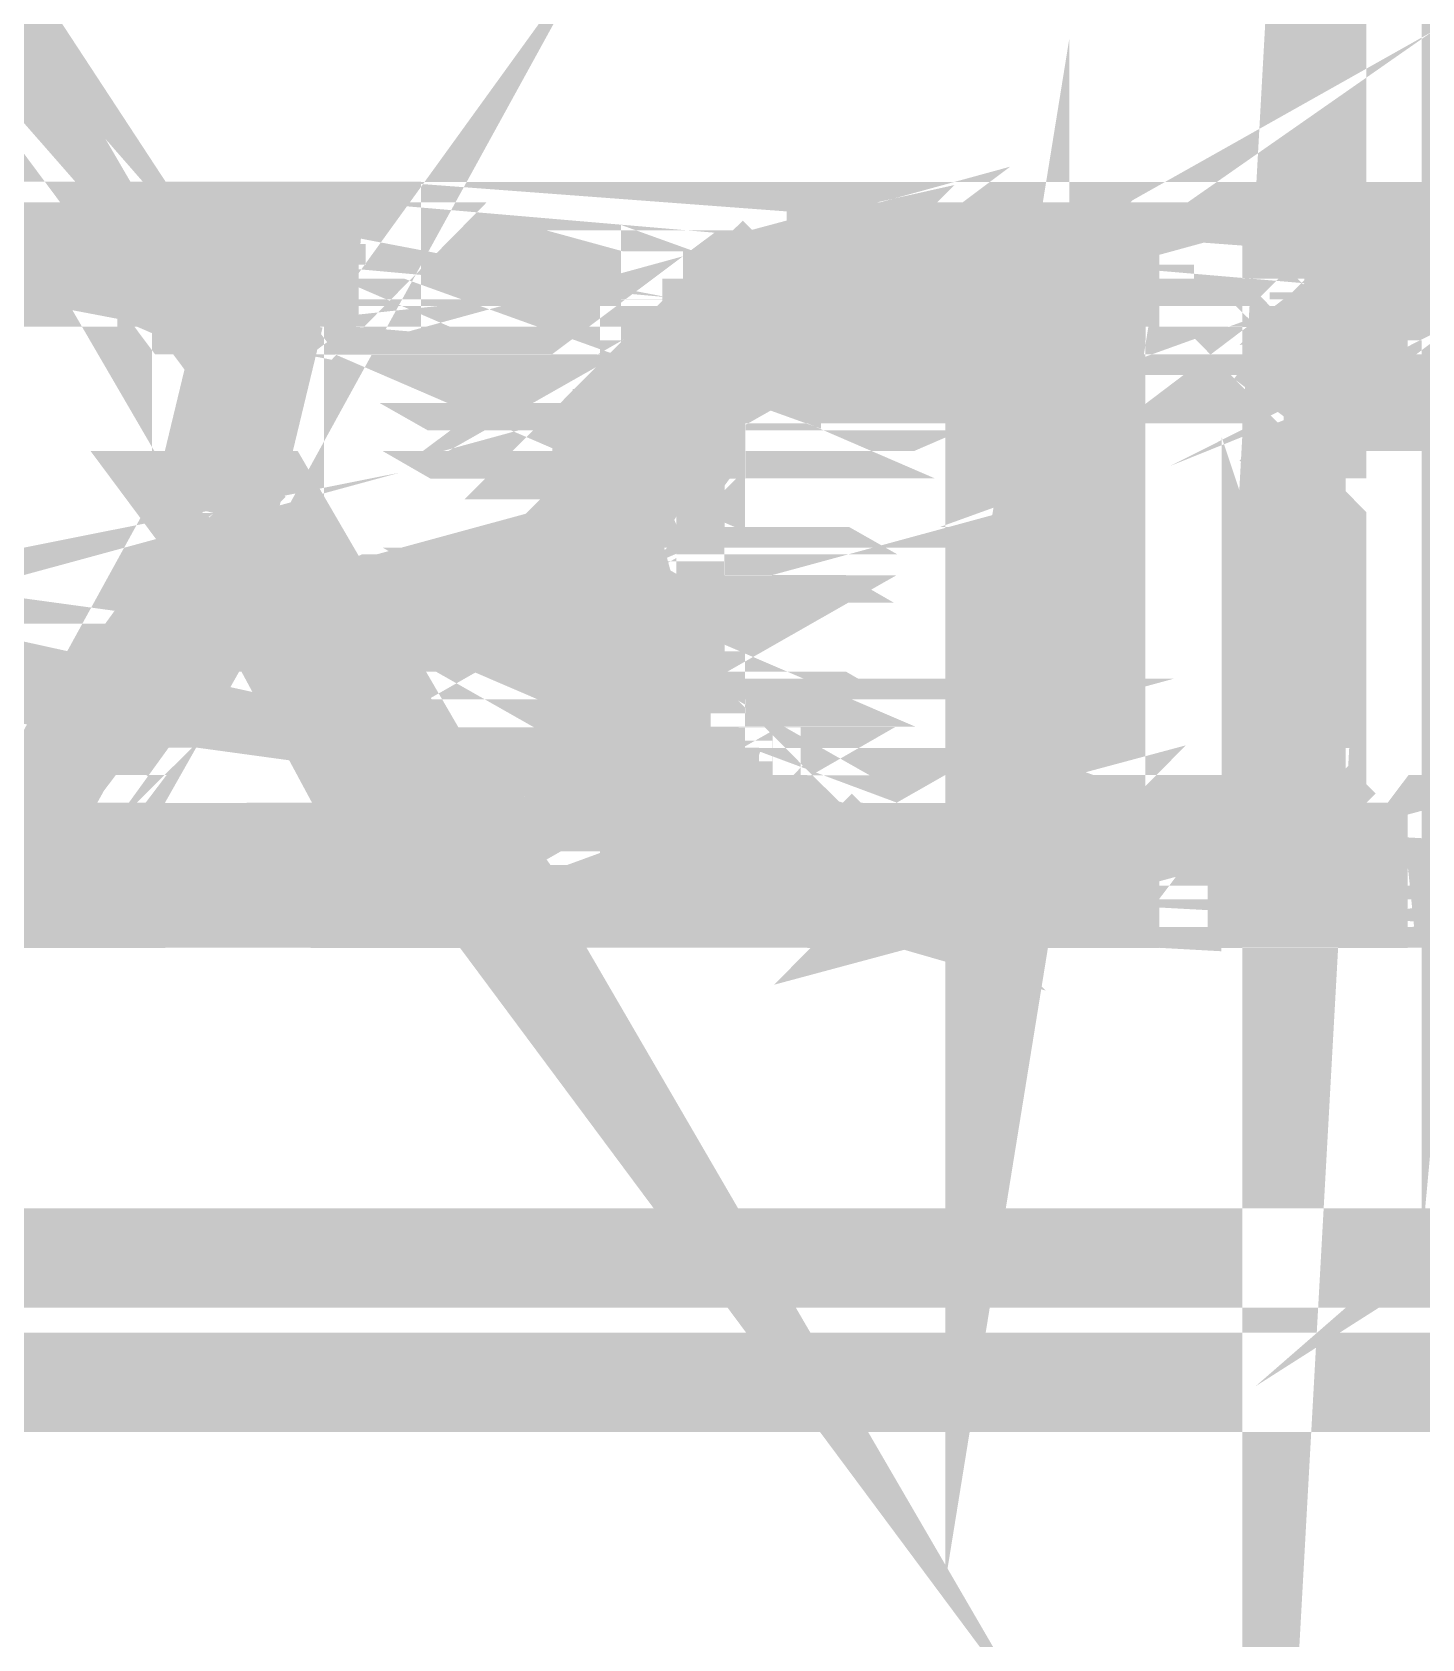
# Model space of a CAD drawing. Header units: inches. Extents: x -524 to 1067, y -71 to 1110.
# Drawn here: x 704.61 to 717.57, y 120.32 to 135.31 of the extents above; entities that cross this region are included whole.
import ezdxf

# ---------------------------------------------------------------- set-up
doc = ezdxf.new("R2010")
doc.units = ezdxf.units.IN
doc.header["$MEASUREMENT"] = 0
doc.layers.add('H', color=7, linetype='Continuous')
doc.layers.add('P', color=7, linetype='Continuous')

msp = doc.modelspace()

# ---------------------------------------------------------------- hatches: boundary and pattern name
at = {"layer": 'H', "linetype": 'Continuous'}
for points in [[(705.404, 133.142), (705.404, 133.335), (707.721, 133.142), (705.404, 133.142)], [(707.721, 133.142), (705.404, 133.335), (707.721, 133.335), (707.721, 133.142)], [(717.441, 133.142), (717.7, 133.335), (719.309, 133.335), (719.503, 133.142), (717.441, 133.142)], [(706.82, 132.624), (706.305, 132.883), (706.112, 132.883), (705.852, 133.142), (707.462, 133.142), (707.272, 132.883), (707.013, 132.883), (706.82, 132.624)], [(711.389, 132.883), (712.356, 133.142), (712.356, 132.883), (711.389, 132.883)], [(711.389, 132.883), (712.356, 133.142), (712.616, 133.142), (711.389, 132.883)], [(711.389, 132.883), (711.648, 133.142), (712.616, 133.142), (711.389, 132.883)], [(713.517, 132.883), (713.258, 133.142), (714.933, 133.142), (714.933, 132.883), (713.517, 132.883)], [(716.733, 132.624), (716.733, 132.883), (716.992, 132.883), (717.185, 133.142), (717.7, 133.142), (717.441, 132.883), (717.185, 132.883), (717.185, 132.624), (716.733, 132.624)], [(706.305, 132.624), (706.305, 132.883), (706.82, 132.624), (706.305, 132.624)], [(710.94, 132.624), (711.199, 132.883), (711.648, 132.883), (711.648, 132.624), (711.389, 132.624), (711.389, 132.434), (711.199, 132.434), (711.199, 132.175), (710.488, 132.434), (710.747, 132.434), (710.747, 132.624), (710.94, 132.624)], [(713.707, 132.434), (713.707, 132.883), (714.415, 132.883), (714.415, 132.434), (713.707, 132.434)], [(708.429, 127.988), (706.564, 130.565), (706.305, 130.759), (706.82, 132.624), (706.82, 130.759), (708.429, 127.988)], [(706.305, 130.759), (706.305, 132.624), (706.82, 132.624), (706.305, 130.759)], [(716.543, 131.916), (716.543, 132.434), (716.733, 132.624), (716.992, 132.624), (716.992, 132.434), (716.733, 132.434), (716.733, 131.916), (716.543, 131.916)], [(710.488, 131.916), (710.488, 132.434), (711.199, 132.175), (710.94, 132.175), (710.488, 131.916)], [(713.707, 127.988), (714.415, 132.434), (714.415, 127.988), (713.707, 127.988)], [(713.707, 127.988), (713.707, 132.434), (714.415, 132.434), (713.707, 127.988)], [(710.298, 131.726), (710.298, 131.916), (710.488, 131.916), (710.94, 132.175), (710.94, 131.916), (710.747, 131.916), (710.747, 131.467), (710.488, 131.273), (710.488, 130.306), (709.78, 130.306), (709.78, 130.565), (710.039, 130.759), (710.039, 131.467), (710.298, 131.726)], [(716.543, 131.467), (716.284, 131.726), (716.543, 131.916), (716.543, 131.467)], [(716.284, 131.467), (716.284, 131.726), (716.543, 131.467), (716.284, 131.467)], [(716.284, 127.798), (716.284, 131.467), (716.543, 131.467), (716.543, 127.988), (716.284, 127.798)], [(704.955, 128.247), (706.305, 130.759), (706.564, 130.565), (705.144, 127.988), (704.955, 127.988), (704.955, 127.798), (704.695, 127.798), (704.695, 127.988), (704.955, 128.247)], [(707.915, 127.798), (707.915, 127.988), (706.564, 130.565), (708.429, 127.988), (707.915, 127.798)], [(709.78, 129.857), (709.78, 130.116), (710.488, 130.306), (710.488, 129.149), (710.747, 129.149), (710.747, 128.7), (710.94, 128.7), (710.94, 128.507), (711.199, 128.247), (710.488, 128.247), (710.488, 128.507), (710.298, 128.507), (710.298, 128.955), (710.039, 128.955), (710.039, 129.857), (709.78, 129.857)], [(709.78, 130.116), (709.78, 130.306), (710.488, 130.306), (709.78, 130.116)], [(710.94, 127.798), (710.94, 127.988), (710.747, 127.988), (710.747, 128.247), (711.199, 128.247), (711.199, 127.988), (711.389, 127.988), (711.648, 127.798), (710.94, 127.798)], [(707.915, 127.539), (707.915, 127.798), (708.429, 127.988), (708.429, 127.798), (708.623, 127.798), (708.623, 127.539), (707.915, 127.539)], [(713.707, 127.798), (713.707, 127.988), (714.415, 127.798), (713.707, 127.798)], [(714.415, 127.798), (713.707, 127.988), (714.415, 127.988), (714.415, 127.798)], [(716.284, 127.798), (716.543, 127.988), (716.733, 127.798), (716.284, 127.798)], [(704.502, 127.539), (705.144, 127.798), (705.144, 127.539), (704.502, 127.539)], [(704.502, 127.539), (704.502, 127.798), (705.144, 127.798), (704.502, 127.539)], [(711.389, 127.539), (711.199, 127.798), (711.908, 127.798), (712.097, 127.539), (711.389, 127.539)], [(713.517, 127.539), (714.415, 127.798), (714.674, 127.539), (713.517, 127.539)], [(713.517, 127.539), (713.707, 127.798), (714.415, 127.798), (713.517, 127.539)], [(716.09, 127.539), (716.733, 127.798), (716.733, 127.539), (716.09, 127.539)], [(716.09, 127.539), (716.284, 127.798), (716.733, 127.798), (716.09, 127.539)], [(703.987, 127.346), (703.987, 127.539), (705.852, 127.539), (705.852, 127.346), (703.987, 127.346)], [(707.272, 127.346), (707.272, 127.539), (709.137, 127.539), (709.137, 127.346), (707.272, 127.346)], [(711.908, 127.346), (711.908, 127.539), (715.123, 127.346), (711.908, 127.346)], [(715.123, 127.346), (711.908, 127.539), (715.123, 127.539), (715.123, 127.346)], [(715.576, 127.346), (715.576, 127.539), (717.441, 127.539), (717.441, 127.346), (715.576, 127.346)]]:
    msp.add_hatch(color=256, dxfattribs=at).paths.add_polyline_path(points)

# ---------------------------------------------------------------- linework, layer by layer
at = {"layer": 'P'}
for points, const_width in [([(718.342, 138.679), (718.152, 136.616), (718.152, 136.81)], 1.161), ([(703.02, 141.511), (701.411, 139.642), (702.827, 141.704)], 1.157), ([(700.06, 141.704), (699.611, 141.704), (701.411, 139.642), (700.06, 141.704)], 1.157), ([(727.164, 136.616), (728.065, 137.069), (727.423, 136.81)], 1.161), ([(701.67, 139.387), (701.217, 139.128), (703.02, 137.069), (701.67, 139.387)], 1.157), ([(718.152, 136.361), (718.795, 136.81), (718.342, 136.361), (718.152, 136.361)], 1.161), ([(693.301, 136.616), (694.264, 136.361), (693.556, 136.616)], 1.161), ([(718.795, 136.81), (718.342, 136.361), (718.795, 136.616)], 1.161), ([(706.564, 130.565), (704.889, 128.247), (706.305, 130.824)], 1.157), ([(713.707, 132.434), (714.415, 132.434), (713.707, 132.434), (714.415, 132.434), (713.707, 128.054), (713.707, 132.434)], 1.157), ([(711.199, 132.883), (711.648, 132.883), (710.94, 132.689), (711.199, 132.883)], 1.161), ([(698.644, 133.142), (700.768, 133.142), (698.644, 133.335)], 1.161), ([(707.655, 133.142), (705.404, 133.335), (707.655, 133.335), (707.655, 133.142)], 1.161), ([(705.404, 133.335), (707.655, 133.142), (705.404, 133.335)], 1.161), ([(719.503, 133.142), (717.441, 133.142), (719.244, 133.335)], 1.157), ([(726.003, 133.335), (723.43, 133.335), (726.003, 133.142)], 1.157), ([(717.441, 133.142), (719.244, 133.335), (717.634, 133.335), (717.441, 133.142)], 1.157), ([(719.05, 133.335), (717.893, 133.335), (717.634, 133.335)], 1.161), ([(719.244, 133.335), (717.634, 133.335), (719.05, 133.335), (719.244, 133.335)], 1.157), ([(717.634, 133.335), (719.05, 133.335)], 1.157), ([(719.05, 133.335), (717.893, 133.335), (717.893, 133.335)], 1.161), ([(719.05, 133.335), (719.05, 133.335), (717.893, 133.335)], 1.161), ([(717.893, 133.335), (719.05, 133.335)], 1.157), ([(717.893, 133.335), (719.05, 133.335)], 1.157), ([(712.55, 133.142), (711.389, 132.883), (711.648, 133.142)], 1.161), ([(707.462, 133.142), (705.852, 133.142), (707.207, 132.883), (707.462, 133.142)], 1.161), ([(705.597, 133.142), (705.404, 133.142)], 1.161), ([(705.404, 133.142), (707.655, 133.142), (705.597, 133.142)], 1.157), ([(705.597, 133.142), (707.655, 133.142)], 1.161), ([(707.462, 133.142), (705.597, 133.142)], 1.161), ([(707.462, 133.142), (705.852, 133.142), (705.597, 133.142)], 1.161), ([(707.655, 133.142), (705.597, 133.142)], 1.157), ([(705.597, 133.142), (707.462, 133.142)], 1.157), ([(705.597, 133.142), (707.462, 133.142)], 1.157), ([(705.852, 133.142), (707.207, 132.883)], 1.161), ([(707.207, 132.883), (706.046, 132.883), (705.852, 133.142)], 1.157), ([(707.462, 133.142), (707.462, 133.142)], 1.161), ([(712.356, 133.142), (711.389, 132.883), (712.356, 133.142)], 1.161), ([(712.55, 133.142), (711.389, 132.883), (712.55, 133.142)], 1.161), ([(711.648, 133.142), (715.123, 133.142)], 1.161), ([(711.648, 133.142), (715.123, 133.142), (713.258, 133.142), (711.648, 133.142)], 1.161), ([(711.648, 133.142), (715.123, 133.142), (711.842, 133.142)], 1.161), ([(713.258, 133.142), (712.805, 133.142), (711.648, 133.142)], 1.161), ([(712.805, 133.142), (711.648, 133.142)], 1.161), ([(715.123, 133.142), (711.648, 133.142)], 1.157), ([(711.842, 133.142), (711.648, 133.142)], 1.157), ([(711.648, 133.142), (713.258, 133.142)], 1.157), ([(711.648, 133.142), (712.55, 133.142), (712.805, 133.142)], 1.157), ([(711.648, 133.142), (712.55, 133.142)], 1.157), ([(715.123, 133.142), (711.842, 133.142)], 1.161), ([(711.842, 133.142), (712.097, 133.142), (715.123, 133.142)], 1.157), ([(715.123, 133.142), (712.097, 133.142), (712.097, 133.142)], 1.161), ([(712.097, 133.142), (715.123, 133.142)], 1.157), ([(715.123, 133.142), (712.356, 133.142)], 1.161), ([(715.123, 133.142), (712.55, 133.142), (712.356, 133.142)], 1.161), ([(712.356, 133.142), (715.123, 133.142)], 1.157), ([(712.356, 133.142), (715.123, 133.142)], 1.157), ([(715.123, 133.142), (712.55, 133.142)], 1.161), ([(712.55, 133.142), (712.805, 133.142), (715.123, 133.142)], 1.157), ([(715.123, 133.142), (712.805, 133.142)], 1.161), ([(712.805, 133.142), (715.123, 133.142)], 1.157), ([(715.123, 133.142), (713.258, 133.142)], 1.161), ([(714.868, 133.142), (713.258, 133.142), (713.258, 133.142), (714.868, 133.142)], 1.161), ([(713.258, 133.142), (714.868, 132.883)], 1.161), ([(713.258, 133.142), (714.868, 132.883)], 1.161), ([(713.451, 132.883), (713.258, 133.142)], 1.161), ([(713.258, 133.142), (714.868, 133.142), (715.123, 133.142)], 1.157), ([(713.258, 133.142), (714.868, 133.142)], 1.157), ([(714.868, 132.883), (714.868, 133.142)], 1.157), ([(719.758, 133.142), (718.795, 133.142), (719.758, 132.883)], 1.161), ([(715.123, 133.142), (715.123, 133.142)], 1.161), ([(717.634, 133.142), (717.185, 133.142), (717.441, 132.883)], 1.161), ([(716.992, 132.883), (717.185, 133.142)], 1.161), ([(717.893, 133.142), (717.185, 133.142)], 1.161), ([(717.185, 133.142), (717.441, 132.883)], 1.161), ([(718.342, 133.142), (717.185, 133.142)], 1.161), ([(718.152, 133.142), (717.185, 133.142)], 1.161), ([(717.893, 133.142), (717.185, 133.142), (717.185, 133.142), (717.893, 133.142)], 1.161), ([(718.342, 133.142), (717.185, 133.142)], 1.161), ([(717.441, 133.142), (717.185, 133.142)], 1.161), ([(717.185, 133.142), (717.893, 133.142)], 1.157), ([(717.185, 133.142), (718.342, 133.142)], 1.157), ([(717.185, 133.142), (717.893, 133.142), (718.152, 133.142)], 1.157), ([(717.185, 133.142), (717.893, 133.142)], 1.157), ([(717.185, 133.142), (717.893, 133.142)], 1.157), ([(717.185, 133.142), (719.503, 133.142)], 1.157), ([(717.185, 133.142), (719.503, 133.142), (717.441, 133.142)], 1.157), ([(717.441, 133.142), (719.503, 133.142), (719.503, 133.142), (717.441, 133.142)], 1.161), ([(717.441, 133.142), (717.441, 133.142)], 1.161), ([(717.441, 132.883), (717.634, 133.142)], 1.157), ([(719.503, 133.142), (717.441, 133.142)], 1.157), ([(719.503, 133.142), (717.441, 133.142)], 1.157), ([(717.893, 133.142), (717.893, 133.142)], 1.161), ([(707.013, 132.883), (706.305, 132.883), (706.754, 132.689)], 1.157), ([(706.046, 132.883), (707.013, 132.883), (707.207, 132.883)], 1.161), ([(706.046, 132.883), (707.013, 132.883)], 1.161), ([(706.046, 132.883), (706.046, 132.883)], 1.161), ([(706.046, 132.883), (707.013, 132.883), (707.013, 132.883), (706.046, 132.883)], 1.161), ([(706.046, 132.883), (706.046, 132.883)], 1.161), ([(706.046, 132.883), (707.013, 132.883), (707.013, 132.883), (706.046, 132.883)], 1.161), ([(706.305, 132.883), (706.046, 132.883)], 1.161), ([(707.207, 132.883), (706.046, 132.883)], 1.157), ([(707.013, 132.883), (706.046, 132.883)], 1.157), ([(707.013, 132.883), (706.046, 132.883)], 1.157), ([(707.013, 132.883), (706.046, 132.883)], 1.157), ([(707.013, 132.883), (706.046, 132.883)], 1.157), ([(706.305, 132.883), (706.754, 132.689), (706.305, 132.883)], 1.157), ([(707.013, 132.883), (706.305, 132.883)], 1.157), ([(706.754, 132.689), (707.013, 132.883)], 1.161), ([(714.415, 132.883), (713.707, 132.883), (714.415, 132.689)], 1.157), ([(713.707, 132.883), (714.415, 132.689), (713.707, 132.689), (713.707, 132.883)], 1.157), ([(711.648, 132.883), (710.94, 132.689)], 1.161), ([(711.199, 132.883), (712.097, 132.883)], 1.161), ([(711.199, 132.883), (711.842, 132.883)], 1.161), ([(711.199, 132.883), (711.842, 132.883)], 1.161), ([(711.199, 132.883), (711.199, 132.883)], 1.161), ([(711.199, 132.883), (711.648, 132.883), (711.842, 132.883)], 1.161), ([(712.097, 132.883), (711.199, 132.883)], 1.157), ([(712.097, 132.883), (711.199, 132.883)], 1.157), ([(711.842, 132.883), (711.199, 132.883)], 1.157), ([(711.842, 132.883), (711.199, 132.883)], 1.157), ([(712.097, 132.883), (711.199, 132.883), (711.389, 132.883)], 1.157), ([(711.389, 132.883), (712.097, 132.883)], 1.161), ([(711.389, 132.883), (712.097, 132.883)], 1.161), ([(712.356, 132.883), (711.389, 132.883)], 1.157), ([(711.648, 132.689), (711.648, 132.883)], 1.161), ([(711.842, 132.883), (712.097, 132.883)], 1.157), ([(712.097, 132.883), (712.356, 132.883)], 1.157), ([(713.451, 132.883), (714.608, 132.883), (714.868, 132.883)], 1.161), ([(713.451, 132.883), (714.608, 132.883)], 1.161), ([(713.707, 132.883), (713.451, 132.883)], 1.161), ([(714.868, 132.883), (713.451, 132.883)], 1.157), ([(714.868, 132.883), (713.451, 132.883)], 1.157), ([(713.707, 132.883), (714.415, 132.883)], 1.161), ([(713.707, 132.883), (713.707, 132.883), (714.415, 132.883), (713.707, 132.883)], 1.161), ([(713.707, 132.883), (714.415, 132.883)], 1.161), ([(714.415, 132.883), (713.707, 132.883)], 1.157), ([(714.415, 132.883), (713.707, 132.883)], 1.157), ([(714.415, 132.883), (713.707, 132.883)], 1.157), ([(714.415, 132.883), (714.608, 132.883), (713.707, 132.883)], 1.157), ([(714.608, 132.883), (713.707, 132.883)], 1.157), ([(714.415, 132.689), (714.415, 132.883)], 1.161), ([(716.992, 132.883), (716.733, 132.883)], 1.161), ([(717.185, 132.883), (716.733, 132.883)], 1.161), ([(717.185, 132.689), (716.733, 132.689), (716.733, 132.883)], 1.161), ([(716.733, 132.883), (716.992, 132.883)], 1.157), ([(716.733, 132.883), (717.185, 132.689)], 1.157), ([(716.733, 132.883), (717.185, 132.689)], 1.157), ([(716.992, 132.883), (717.441, 132.883), (717.441, 132.883), (716.992, 132.883)], 1.161), ([(716.992, 132.883), (716.992, 132.883)], 1.161), ([(717.441, 132.883), (716.992, 132.883)], 1.157), ([(717.441, 132.883), (716.992, 132.883)], 1.157), ([(717.441, 132.883), (716.992, 132.883)], 1.157), ([(717.441, 132.883), (716.992, 132.883), (717.185, 132.883), (717.441, 132.883)], 1.157), ([(717.185, 132.689), (717.185, 132.883)], 1.161), ([(725.748, 127.539), (727.164, 127.346), (726.003, 127.539)], 1.157), ([(706.754, 132.689), (706.305, 130.824)], 1.161), ([(706.754, 132.689), (706.305, 132.689)], 1.161), ([(706.754, 132.689), (706.305, 130.824)], 1.161), ([(706.754, 132.689), (706.754, 132.689), (706.305, 132.689)], 1.161), ([(706.305, 130.824), (706.754, 130.824), (706.754, 132.689)], 1.157), ([(706.305, 132.689), (706.754, 132.689)], 1.157), ([(706.305, 132.689), (706.754, 132.689)], 1.157), ([(706.305, 130.824), (706.305, 132.689)], 1.157), ([(706.305, 132.689), (706.754, 132.689)], 1.157), ([(710.681, 132.689), (711.389, 132.434), (710.681, 132.434), (710.681, 132.689)], 1.157), ([(711.389, 132.689), (710.681, 132.689)], 1.161), ([(711.389, 132.689), (710.681, 132.689)], 1.161), ([(710.681, 132.689), (710.94, 132.689)], 1.157), ([(710.681, 132.689), (711.389, 132.434), (711.389, 132.689)], 1.157), ([(711.648, 132.689), (710.94, 132.689), (710.94, 132.689), (711.648, 132.689)], 1.161), ([(710.94, 132.689), (711.648, 132.689)], 1.157), ([(710.94, 132.689), (711.648, 132.689)], 1.157), ([(710.94, 132.689), (711.389, 132.689), (711.648, 132.689)], 1.157), ([(710.94, 132.689), (711.389, 132.689)], 1.157), ([(714.415, 132.689), (713.707, 132.434), (714.415, 132.434)], 1.157), ([(713.707, 132.689), (714.415, 132.689), (714.415, 132.689), (713.707, 132.689)], 1.161), ([(713.707, 132.434), (713.707, 132.689)], 1.161), ([(714.415, 132.689), (713.707, 132.689)], 1.157), ([(714.415, 132.689), (713.707, 132.434)], 1.157), ([(714.415, 132.434), (714.415, 132.689)], 1.161), ([(716.733, 132.689), (716.992, 132.434), (716.477, 132.434)], 1.161), ([(716.477, 132.434), (716.733, 132.689)], 1.157), ([(717.185, 132.689), (716.733, 132.689)], 1.161), ([(716.733, 132.689), (716.733, 132.689), (716.733, 132.689)], 1.161), ([(716.733, 132.689), (717.185, 132.689)], 1.157), ([(716.992, 132.689), (716.992, 132.689), (716.992, 132.689)], 1.161), ([(716.992, 132.689), (716.992, 132.434), (716.992, 132.689)], 1.161), ([(720.211, 132.689), (719.758, 132.434), (720.404, 132.434)], 1.157), ([(711.199, 132.434), (710.488, 132.434), (711.199, 132.24)], 1.157), ([(710.488, 132.434), (711.199, 132.24), (710.488, 132.434), (711.199, 132.24), (710.488, 132.24)], 1.157), ([(710.488, 132.24), (710.488, 132.434)], 1.161), ([(710.681, 132.434), (711.199, 132.434), (710.488, 132.434), (710.681, 132.434)], 1.157), ([(711.389, 132.434), (710.681, 132.434), (711.199, 132.434), (711.389, 132.434)], 1.157), ([(711.199, 132.24), (711.199, 132.434)], 1.161), ([(713.707, 128.054), (714.415, 132.434)], 1.157), ([(714.415, 132.434), (714.415, 128.054)], 1.157), ([(716.733, 132.434), (716.477, 132.24), (716.733, 132.24), (716.733, 132.434)], 1.157), ([(716.992, 132.434), (716.477, 132.434)], 1.161), ([(716.477, 132.434), (716.733, 132.434), (716.992, 132.434)], 1.157), ([(716.477, 132.434), (716.477, 132.24), (716.477, 132.434)], 1.157), ([(710.488, 132.24), (710.94, 132.24), (710.488, 131.981), (710.488, 132.24)], 1.161), ([(710.94, 132.24), (710.488, 131.981), (710.94, 132.24), (710.488, 131.981)], 1.161), ([(710.488, 132.24), (710.94, 132.24), (711.199, 132.24)], 1.161), ([(711.199, 132.24), (710.488, 132.24)], 1.157), ([(710.94, 131.981), (710.94, 132.24)], 1.161), ([(716.477, 132.24), (716.733, 131.981), (716.477, 131.981), (716.477, 132.24)], 1.157), ([(716.477, 132.24), (716.477, 132.24), (716.477, 132.24)], 1.161), ([(716.733, 132.24), (716.733, 131.981), (716.733, 132.24)], 1.157), ([(698.451, 130.372), (697.743, 130.372), (699.611, 130.116), (698.451, 130.372)], 1.161), ([(710.232, 131.981), (710.681, 131.981), (710.232, 131.726)], 1.157), ([(710.232, 131.726), (710.232, 131.981)], 1.161), ([(710.232, 131.726), (710.681, 131.726), (710.681, 131.981)], 1.161), ([(710.488, 131.981), (710.94, 131.981), (710.232, 131.981), (710.488, 131.981)], 1.157), ([(710.94, 131.981), (710.232, 131.981), (710.681, 131.981), (710.94, 131.981)], 1.157), ([(710.681, 131.981), (710.232, 131.726)], 1.157), ([(710.488, 131.981), (710.94, 131.981)], 1.157), ([(716.477, 131.981), (716.284, 131.726), (716.477, 131.981), (716.284, 131.726)], 1.161), ([(716.284, 131.726), (716.477, 131.726), (716.477, 131.981)], 1.157), ([(716.733, 131.981), (716.477, 131.981), (716.733, 131.981)], 1.157), ([(710.681, 131.726), (710.232, 131.726), (710.681, 131.532), (710.681, 131.726)], 1.157), ([(710.681, 131.532), (710.039, 131.532), (710.232, 131.726)], 1.161), ([(710.232, 131.726), (710.681, 131.726)], 1.161), ([(710.232, 131.726), (710.232, 131.726)], 1.161), ([(710.681, 131.726), (710.232, 131.726)], 1.157), ([(710.232, 131.726), (710.681, 131.532)], 1.157), ([(720.66, 131.726), (719.952, 131.726), (720.66, 131.532), (720.66, 131.726)], 1.157), ([(716.284, 131.726), (716.477, 131.532), (716.284, 131.726)], 1.161), ([(716.284, 131.726), (716.284, 131.726), (716.284, 131.726)], 1.161), ([(716.477, 131.726), (716.477, 131.532), (716.477, 131.726)], 1.157), ([(710.681, 131.532), (710.039, 131.532)], 1.161), ([(710.681, 131.532), (710.039, 131.273)], 1.161), ([(710.681, 131.532), (710.039, 131.273)], 1.161), ([(710.039, 131.532), (710.681, 131.532)], 1.157), ([(710.039, 131.532), (710.681, 131.532)], 1.157), ([(710.039, 131.273), (710.039, 131.532)], 1.157), ([(710.488, 131.273), (710.681, 131.532)], 1.161), ([(710.681, 131.532), (710.681, 131.532)], 1.161), ([(716.477, 131.532), (716.284, 128.054), (716.477, 128.054), (716.477, 131.532)], 1.157), ([(716.477, 131.532), (716.284, 131.532)], 1.161), ([(716.477, 131.532), (716.284, 131.532)], 1.161), ([(716.284, 131.532), (716.477, 131.532)], 1.157), ([(716.284, 131.532), (716.284, 128.054), (716.284, 131.532)], 1.157), ([(716.284, 131.532), (716.477, 131.532)], 1.157), ([(722.978, 127.798), (722.269, 127.346), (722.788, 127.798)], 1.161), ([(710.488, 131.273), (710.039, 131.273), (710.488, 131.018)], 1.157), ([(710.039, 131.273), (710.488, 131.018), (710.039, 131.018)], 1.157), ([(710.039, 131.273), (710.039, 131.273)], 1.161), ([(710.039, 131.018), (710.039, 131.273)], 1.161), ([(710.039, 131.273), (710.488, 131.273)], 1.157), ([(710.039, 131.273), (710.488, 131.273), (710.039, 131.273)], 1.157), ([(710.488, 131.018), (710.488, 131.273)], 1.161), ([(710.039, 131.018), (710.488, 131.018), (710.039, 130.824), (710.039, 131.018)], 1.157), ([(710.488, 131.018), (710.039, 130.824), (710.488, 130.824)], 1.157), ([(710.488, 131.018), (710.039, 131.018), (710.488, 131.018)], 1.157), ([(710.488, 131.018), (710.488, 131.018)], 1.161), ([(710.488, 130.824), (710.488, 131.018)], 1.161), ([(708.364, 128.054), (706.305, 130.824), (706.754, 130.824), (708.364, 128.054)], 1.157), ([(706.305, 130.824), (706.564, 130.565)], 1.161), ([(706.305, 130.824), (706.564, 130.565)], 1.161), ([(706.564, 130.565), (708.364, 128.054), (706.305, 130.824)], 1.157), ([(710.488, 130.824), (710.039, 130.824), (710.488, 130.565)], 1.157), ([(710.039, 130.824), (710.488, 130.565), (709.78, 130.565), (710.039, 130.824)], 1.157), ([(710.039, 130.824), (710.039, 130.824)], 1.161), ([(710.039, 130.824), (710.488, 130.824), (710.039, 130.824)], 1.157), ([(710.488, 130.565), (710.488, 130.824)], 1.161), ([(692.658, 127.539), (691.691, 127.346), (692.399, 127.539)], 1.161), ([(706.564, 130.565), (704.889, 128.247), (705.144, 128.054)], 1.157), ([(705.144, 128.054), (706.564, 130.565)], 1.161), ([(710.488, 130.565), (709.78, 130.372), (710.488, 130.372), (710.488, 130.565)], 1.157), ([(706.564, 130.565), (707.915, 128.054)], 1.161), ([(707.915, 128.054), (708.364, 128.054), (706.564, 130.565)], 1.157), ([(709.78, 130.565), (710.488, 130.565), (710.488, 130.565), (709.78, 130.565)], 1.161), ([(709.78, 130.372), (709.78, 130.565)], 1.161), ([(710.488, 130.565), (709.78, 130.565)], 1.157), ([(710.488, 130.565), (709.78, 130.372)], 1.157), ([(710.488, 130.372), (709.78, 130.116), (710.488, 130.372), (709.78, 130.116), (710.488, 130.116)], 1.157), ([(709.78, 130.372), (710.488, 130.372), (709.78, 130.116)], 1.157), ([(710.488, 130.372), (709.78, 130.372)], 1.161), ([(709.78, 130.116), (709.78, 130.372)], 1.161), ([(709.78, 130.372), (710.488, 130.372)], 1.157), ([(710.488, 130.116), (710.488, 130.372)], 1.161), ([(710.488, 130.116), (709.78, 129.923), (710.488, 129.923)], 1.157), ([(709.78, 130.116), (710.488, 130.116), (709.78, 129.923), (709.78, 130.116)], 1.157), ([(710.488, 129.923), (710.488, 130.116)], 1.161), ([(710.488, 129.923), (710.039, 129.923), (710.488, 129.664)], 1.157), ([(710.039, 129.923), (710.488, 129.664), (710.039, 129.664)], 1.157), ([(710.039, 129.923), (709.78, 129.923)], 1.161), ([(709.78, 129.923), (710.488, 129.923), (710.039, 129.923)], 1.157), ([(710.039, 129.664), (710.039, 129.923)], 1.161), ([(710.488, 129.664), (710.488, 129.923)], 1.161), ([(710.039, 129.664), (710.488, 129.664), (710.039, 129.408), (710.039, 129.664)], 1.157), ([(710.039, 129.408), (710.488, 129.408), (710.488, 129.664)], 1.161), ([(710.488, 129.664), (710.039, 129.664), (710.488, 129.664)], 1.157), ([(710.488, 129.664), (710.039, 129.408)], 1.157), ([(710.488, 129.664), (710.488, 129.664)], 1.161), ([(710.488, 129.408), (710.039, 129.408), (710.488, 129.215)], 1.157), ([(710.039, 129.408), (710.488, 129.408)], 1.161), ([(710.039, 129.408), (710.039, 129.408)], 1.161), ([(710.488, 129.408), (710.039, 129.408)], 1.157), ([(710.039, 129.408), (710.488, 129.215)], 1.157), ([(710.039, 129.215), (710.039, 129.408)], 1.157), ([(710.488, 129.215), (710.488, 129.408)], 1.161), ([(710.488, 129.215), (710.039, 129.215)], 1.161), ([(710.488, 129.215), (710.039, 129.215)], 1.161), ([(710.681, 129.215), (710.039, 128.955)], 1.161), ([(710.681, 129.215), (710.039, 128.955)], 1.161), ([(710.039, 129.215), (710.681, 129.215), (710.488, 129.215)], 1.157), ([(710.039, 129.215), (710.681, 129.215)], 1.157), ([(710.039, 128.955), (710.039, 129.215)], 1.157), ([(710.681, 128.955), (710.681, 129.215)], 1.161), ([(710.681, 128.955), (710.232, 128.955), (710.681, 128.7), (710.681, 128.955)], 1.157), ([(710.039, 128.955), (710.681, 128.955)], 1.157), ([(710.039, 128.955), (710.681, 128.955), (710.232, 128.955), (710.039, 128.955)], 1.157), ([(710.681, 128.7), (710.232, 128.7), (710.232, 128.955)], 1.161), ([(710.232, 128.955), (710.681, 128.7)], 1.157), ([(710.94, 128.7), (710.232, 128.507), (710.94, 128.507)], 1.157), ([(710.232, 128.7), (710.94, 128.7), (710.232, 128.507)], 1.157), ([(710.681, 128.7), (710.232, 128.7)], 1.161), ([(710.232, 128.507), (710.232, 128.7)], 1.161), ([(710.232, 128.7), (710.94, 128.7)], 1.157), ([(710.94, 128.507), (710.488, 128.247), (710.488, 128.507)], 1.161), ([(710.94, 128.7), (710.681, 128.7)], 1.161), ([(710.94, 128.507), (710.94, 128.7)], 1.161), ([(710.94, 128.507), (710.488, 128.247), (711.199, 128.247), (710.94, 128.507)], 1.161), ([(710.232, 128.507), (710.94, 128.507), (710.488, 128.507), (710.232, 128.507)], 1.157), ([(710.94, 128.507), (710.488, 128.507), (710.94, 128.507)], 1.157), ([(710.488, 128.507), (710.94, 128.507)], 1.157), ([(710.94, 128.507), (710.94, 128.507)], 1.161), ([(705.144, 128.054), (704.695, 128.054), (704.889, 128.247)], 1.161), ([(704.889, 128.247), (705.144, 128.054)], 1.157), ([(711.199, 128.247), (710.681, 128.247), (711.199, 128.054), (711.199, 128.247)], 1.157), ([(710.488, 128.247), (711.199, 128.247)], 1.161), ([(710.488, 128.247), (711.199, 128.247)], 1.161), ([(710.488, 128.247), (711.199, 128.247), (711.199, 128.247)], 1.161), ([(711.199, 128.247), (710.488, 128.247)], 1.157), ([(711.199, 128.247), (710.681, 128.247), (710.488, 128.247)], 1.157), ([(711.199, 128.247), (710.488, 128.247)], 1.157), ([(711.199, 128.054), (710.681, 128.054), (710.681, 128.247)], 1.161), ([(710.681, 128.247), (711.199, 128.054)], 1.157), ([(710.94, 128.054), (711.389, 128.054), (710.94, 127.798), (710.94, 128.054)], 1.157), ([(713.707, 127.798), (714.415, 127.798), (713.451, 127.539), (713.707, 127.798)], 1.161), ([(711.199, 127.798), (712.097, 127.539), (711.842, 127.798)], 1.161), ([(704.889, 128.054), (704.695, 127.798), (704.889, 127.798)], 1.161), ([(705.144, 128.054), (704.695, 128.054)], 1.161), ([(704.695, 128.054), (704.889, 128.054), (705.144, 128.054)], 1.157), ([(704.695, 128.054), (704.695, 127.798), (704.695, 128.054)], 1.157), ([(704.889, 127.798), (704.889, 128.054)], 1.157), ([(708.364, 128.054), (707.915, 127.798), (708.364, 128.054)], 1.161), ([(708.364, 128.054), (707.915, 127.798)], 1.161), ([(707.915, 128.054), (708.364, 128.054)], 1.157), ([(707.915, 127.798), (707.915, 128.054)], 1.157), ([(711.199, 128.054), (710.681, 128.054)], 1.161), ([(711.389, 128.054), (710.94, 128.054), (710.681, 128.054)], 1.161), ([(710.681, 128.054), (711.389, 128.054)], 1.157), ([(710.681, 128.054), (711.389, 128.054)], 1.157), ([(710.94, 127.798), (711.648, 127.798), (711.389, 128.054)], 1.161), ([(711.389, 128.054), (710.94, 128.054)], 1.161), ([(710.94, 128.054), (711.389, 128.054)], 1.157), ([(711.389, 128.054), (710.94, 127.798)], 1.157), ([(711.389, 128.054), (711.199, 128.054)], 1.161), ([(711.389, 128.054), (711.389, 128.054)], 1.161), ([(714.415, 128.054), (713.707, 128.054)], 1.161), ([(714.415, 128.054), (713.707, 128.054)], 1.161), ([(714.415, 128.054), (713.707, 128.054)], 1.161), ([(714.415, 128.054), (713.707, 128.054), (713.707, 128.054)], 1.161), ([(713.707, 128.054), (714.415, 127.798), (713.707, 128.054)], 1.157), ([(713.707, 128.054), (714.415, 128.054)], 1.157), ([(713.707, 128.054), (714.415, 127.798), (714.415, 128.054)], 1.157), ([(713.707, 128.054), (714.415, 128.054)], 1.157), ([(716.477, 128.054), (716.284, 127.798), (716.477, 128.054), (716.284, 127.798), (716.733, 127.798)], 1.161), ([(716.284, 128.054), (716.284, 127.798), (716.284, 128.054)], 1.157), ([(716.733, 127.798), (716.477, 128.054)], 1.157), ([(719.952, 127.798), (720.66, 127.798), (719.758, 127.539), (719.952, 127.798)], 1.161), ([(719.952, 128.054), (720.66, 128.054), (719.952, 127.798), (719.952, 128.054)], 1.157), ([(704.436, 127.798), (705.144, 127.798)], 1.161), ([(704.436, 127.798), (705.144, 127.798)], 1.161), ([(704.436, 127.798), (704.695, 127.798)], 1.161), ([(704.436, 127.798), (705.144, 127.798)], 1.161), ([(705.144, 127.798), (704.436, 127.539), (705.144, 127.798)], 1.157), ([(705.144, 127.798), (704.436, 127.798)], 1.157), ([(705.144, 127.798), (704.436, 127.539), (704.436, 127.798)], 1.157), ([(704.695, 127.798), (704.436, 127.798)], 1.157), ([(704.889, 127.798), (704.436, 127.798)], 1.157), ([(705.144, 127.798), (704.889, 127.798)], 1.157), ([(708.623, 127.798), (707.915, 127.539), (708.623, 127.539), (708.623, 127.798)], 1.157), ([(707.915, 127.798), (708.623, 127.798)], 1.161), ([(707.915, 127.798), (708.623, 127.798)], 1.161), ([(707.915, 127.539), (707.915, 127.798)], 1.161), ([(708.364, 127.798), (707.915, 127.798)], 1.157), ([(708.623, 127.798), (707.915, 127.539)], 1.157), ([(708.623, 127.798), (708.364, 127.798)], 1.157), ([(710.94, 127.798), (711.648, 127.798)], 1.161), ([(711.648, 127.798), (711.199, 127.798), (710.94, 127.798)], 1.157), ([(711.199, 127.798), (711.842, 127.798)], 1.161), ([(711.199, 127.798), (712.097, 127.539)], 1.161), ([(711.389, 127.539), (711.199, 127.798)], 1.161), ([(711.199, 127.798), (711.648, 127.798)], 1.161), ([(711.199, 127.798), (711.199, 127.798), (711.842, 127.798)], 1.161), ([(711.842, 127.798), (711.199, 127.798)], 1.157), ([(711.842, 127.798), (711.199, 127.798)], 1.157), ([(711.648, 127.798), (711.199, 127.798)], 1.157), ([(711.842, 127.798), (711.199, 127.798)], 1.157), ([(713.451, 127.539), (714.415, 127.798)], 1.161), ([(713.707, 127.798), (714.415, 127.798)], 1.161), ([(713.707, 127.798), (714.415, 127.798), (714.415, 127.798)], 1.161), ([(714.415, 127.798), (713.707, 127.798)], 1.157), ([(714.415, 127.798), (713.707, 127.798)], 1.157), ([(714.415, 127.798), (714.608, 127.539)], 1.161), ([(716.025, 127.539), (716.284, 127.798)], 1.161), ([(716.733, 127.798), (716.025, 127.539), (716.733, 127.798)], 1.157), ([(716.733, 127.798), (716.025, 127.539)], 1.157), ([(716.284, 127.798), (716.733, 127.798)], 1.161), ([(716.284, 127.798), (716.733, 127.798)], 1.161), ([(716.284, 127.798), (716.733, 127.798)], 1.161), ([(716.284, 127.798), (716.733, 127.798), (716.733, 127.798)], 1.161), ([(716.733, 127.798), (716.284, 127.798)], 1.157), ([(716.733, 127.798), (716.284, 127.798)], 1.157), ([(716.733, 127.798), (716.284, 127.798)], 1.157), ([(697.483, 127.346), (700.768, 127.346), (697.228, 127.539), (697.483, 127.346)], 1.157), ([(715.123, 127.346), (711.648, 127.539), (711.842, 127.539)], 1.157), ([(715.123, 127.346), (711.648, 127.539), (715.123, 127.539), (715.123, 127.346)], 1.157), ([(725.748, 127.539), (727.164, 127.346), (725.748, 127.539), (727.164, 127.346), (722.269, 127.346), (725.748, 127.539)], 1.157), ([(705.852, 127.539), (703.987, 127.539)], 1.161), ([(705.852, 127.539), (703.987, 127.539), (703.987, 127.539)], 1.161), ([(703.987, 127.346), (705.852, 127.539)], 1.157), ([(703.987, 127.346), (705.852, 127.539)], 1.157), ([(703.987, 127.539), (705.852, 127.539)], 1.157), ([(704.247, 127.539), (705.597, 127.539), (703.987, 127.539), (704.247, 127.539)], 1.157), ([(705.597, 127.539), (703.987, 127.539), (705.852, 127.539)], 1.157), ([(705.144, 127.539), (704.247, 127.539), (705.144, 127.539)], 1.157), ([(705.404, 127.539), (704.247, 127.539), (705.597, 127.539), (705.404, 127.539)], 1.157), ([(704.436, 127.539), (705.144, 127.539), (704.247, 127.539), (704.436, 127.539)], 1.157), ([(705.144, 127.539), (704.436, 127.539), (705.144, 127.539)], 1.157), ([(705.144, 127.539), (705.144, 127.539)], 1.161), ([(723.686, 127.539), (725.748, 127.539), (722.269, 127.346)], 1.157), ([(705.852, 127.539), (705.597, 127.539)], 1.161), ([(705.852, 127.539), (705.852, 127.346)], 1.161), ([(709.072, 127.539), (707.207, 127.539), (707.207, 127.346)], 1.161), ([(709.072, 127.539), (707.207, 127.539)], 1.161), ([(707.207, 127.346), (709.072, 127.539)], 1.157), ([(707.207, 127.346), (709.072, 127.539)], 1.157), ([(707.207, 127.539), (707.462, 127.539), (709.072, 127.539)], 1.157), ([(707.655, 127.539), (708.816, 127.539), (707.462, 127.539), (707.655, 127.539)], 1.157), ([(708.816, 127.539), (707.462, 127.539), (709.072, 127.539), (708.816, 127.539)], 1.157), ([(707.655, 127.539), (707.655, 127.539)], 1.161), ([(707.915, 127.539), (708.623, 127.539), (707.915, 127.539), (708.623, 127.539), (707.655, 127.539), (707.915, 127.539)], 1.157), ([(708.623, 127.539), (707.655, 127.539), (708.816, 127.539), (708.623, 127.539)], 1.157), ([(707.655, 127.539), (708.816, 127.539), (707.655, 127.539)], 1.157), ([(708.816, 127.539), (707.655, 127.539), (708.816, 127.539)], 1.157), ([(708.816, 127.539), (708.816, 127.539)], 1.161), ([(709.072, 127.539), (709.072, 127.346)], 1.161), ([(711.389, 127.539), (711.389, 127.539)], 1.161), ([(711.648, 127.539), (712.55, 127.539), (711.389, 127.539), (711.648, 127.539)], 1.157), ([(712.55, 127.539), (711.389, 127.539), (712.356, 127.539), (712.55, 127.539)], 1.157), ([(711.389, 127.539), (712.356, 127.539)], 1.157), ([(712.097, 127.539), (711.389, 127.539)], 1.157), ([(712.097, 127.539), (711.389, 127.539), (712.097, 127.539), (711.389, 127.539)], 1.157), ([(711.389, 127.539), (712.097, 127.539)], 1.157), ([(712.097, 127.539), (711.389, 127.539)], 1.157), ([(712.805, 127.539), (715.123, 127.539), (711.648, 127.539), (712.805, 127.539)], 1.157), ([(712.805, 127.539), (711.648, 127.539), (712.55, 127.539), (712.805, 127.539)], 1.157), ([(711.842, 127.539), (715.123, 127.346)], 1.161), ([(711.842, 127.539), (715.123, 127.346)], 1.161), ([(711.842, 127.346), (711.842, 127.539)], 1.157), ([(712.356, 127.539), (712.097, 127.539)], 1.161), ([(715.123, 127.539), (712.805, 127.539), (715.123, 127.539)], 1.157), ([(715.123, 127.539), (713.258, 127.539), (713.258, 127.539)], 1.161), ([(714.868, 127.539), (713.258, 127.539), (714.868, 127.539)], 1.157), ([(713.258, 127.539), (715.123, 127.539)], 1.157), ([(713.451, 127.539), (714.868, 127.539), (713.258, 127.539), (713.451, 127.539)], 1.157), ([(713.451, 127.539), (713.451, 127.539)], 1.161), ([(714.608, 127.539), (713.451, 127.539)], 1.157), ([(714.608, 127.539), (713.451, 127.539), (714.608, 127.539)], 1.157), ([(713.451, 127.539), (714.608, 127.539), (713.451, 127.539)], 1.157), ([(714.608, 127.539), (713.451, 127.539), (714.868, 127.539), (714.608, 127.539)], 1.157), ([(714.608, 127.539), (714.608, 127.539)], 1.161), ([(715.123, 127.539), (715.123, 127.539)], 1.161), ([(717.441, 127.539), (715.576, 127.539), (715.576, 127.346)], 1.161), ([(717.441, 127.539), (715.576, 127.539)], 1.161), ([(715.576, 127.346), (717.441, 127.539)], 1.157), ([(715.576, 127.346), (717.441, 127.539)], 1.157), ([(715.576, 127.539), (715.835, 127.539), (717.441, 127.539)], 1.157), ([(715.835, 127.539), (715.835, 127.539)], 1.161), ([(716.025, 127.539), (716.992, 127.539), (715.835, 127.539), (716.025, 127.539)], 1.157), ([(716.992, 127.539), (715.835, 127.539), (717.185, 127.539), (716.992, 127.539)], 1.157), ([(715.835, 127.539), (717.185, 127.539), (715.835, 127.539)], 1.157), ([(717.185, 127.539), (715.835, 127.539), (717.441, 127.539)], 1.157), ([(716.733, 127.539), (716.025, 127.539), (716.992, 127.539), (716.733, 127.539)], 1.157), ([(722.269, 127.346), (723.43, 127.539), (723.237, 127.539)], 1.157), ([(717.441, 127.539), (717.185, 127.539)], 1.161), ([(717.441, 127.539), (717.441, 127.346)], 1.161), ([(705.852, 127.346), (703.987, 127.346)], 1.161), ([(709.072, 127.346), (707.207, 127.346)], 1.161), ([(715.123, 127.346), (711.842, 127.346)], 1.161), ([(715.123, 127.346), (711.842, 127.346)], 1.161), ([(711.842, 127.346), (712.097, 127.346)], 1.157), ([(715.123, 127.346), (712.356, 127.346), (712.097, 127.346)], 1.161), ([(712.097, 127.346), (715.123, 127.346)], 1.157), ([(712.097, 127.346), (715.123, 127.346)], 1.157), ([(715.123, 127.346), (712.356, 127.346)], 1.161), ([(712.356, 127.346), (712.55, 127.346)], 1.157), ([(715.123, 127.346), (712.55, 127.346)], 1.161), ([(715.123, 127.346), (712.805, 127.346), (712.55, 127.346)], 1.161), ([(712.55, 127.346), (715.123, 127.346)], 1.157), ([(712.55, 127.346), (715.123, 127.346)], 1.157), ([(712.55, 127.346), (715.123, 127.346)], 1.157), ([(717.441, 127.346), (715.576, 127.346)], 1.161), ([(700.962, 123.871), (748.023, 123.871)], 0.927), ([(701.863, 122.711), (747.121, 122.711)], 0.927)]:
    msp.add_lwpolyline(points, dxfattribs=dict(at, const_width=const_width))

doc.saveas('drawing.dxf')
